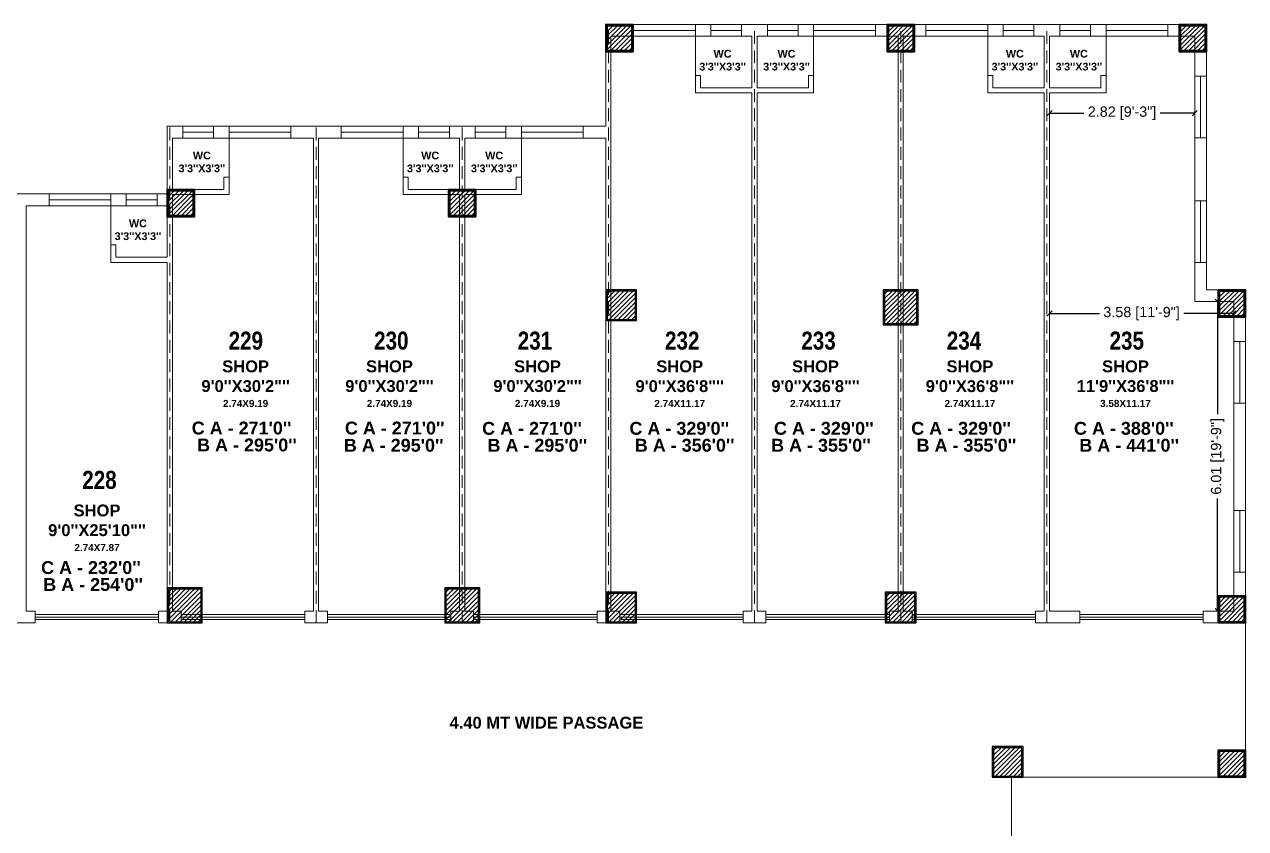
# Model space of a CAD drawing. Header units: metres. Extents: x 0 to 8495, y 0 to 3455.
# Drawn here: x 8299.6 to 8323.34, y 198.69 to 214.31 of the extents above; entities that cross this region are included whole.
import ezdxf

# ---------------------------------------------------------------- set-up
doc = ezdxf.new("R2010")
doc.units = ezdxf.units.M
doc.header["$MEASUREMENT"] = 0
doc.linetypes.add('DASH2', pattern=[0.375, 0.25, -0.125])
doc.layers.get('0').update_dxf_attribs({"lineweight": 18})
doc.layers.add('Columns', color=12, linetype='Continuous', lineweight=25)
doc.styles.add('Annotative', font='arial.ttf')
doc.styles.get("Standard").update_dxf_attribs({"font": 'ARIALN.TTF', "height": 0.2})
doc.dimstyles.get("Standard").update_dxf_attribs({"dimtxt": 0.2, "dimasz": 0.1, "dimexe": 0.08, "dimexo": 0.1125, "dimgap": 0.09, "dimtad": 0, "dimtoh": 1, "dimzin": 0, "dimdsep": 46, "dimtxsty": 'Annotative', "dimblk": 'OBLIQUE', "dimcen": 0.09, "dimse1": 1, "dimse2": 1, "dimclrt": 256, "dimadec": 0, "dimazin": 0, "dimtfac": 1, "dimtofl": 0, "dimtmove": 0, "dimatfit": 3, "dimldrblk": 'OBLIQUE', "dimfxl": 1, "dimtolj": 1, "dimtzin": 0, "dimarcsym": 0})

# ---------------------------------------------------------------- blocks, each defined once
blk = doc.blocks.new('_Oblique')
at = {"color": 0, "linetype": 'ByBlock', "lineweight": -2}
blk.add_line((-0.5, -0.5), (0.5, 0.5), dxfattribs=at)
blk = doc.blocks.new('*D64')
at = {"color": 0, "lineweight": -2, "transparency": 16777216}
for p, q in [((8319.524, 212.59), (8320.193, 212.59)), ((8322.348, 212.59), (8321.679, 212.59))]:
    blk.add_line(p, q, dxfattribs=at)
at = {"layer": 'Defpoints', "color": 0, "transparency": 16777216}
for p in [(8319.524, 214.085), (8322.348, 214.085), (8322.348, 212.59)]:
    blk.add_point(p, dxfattribs=at)
at = {"color": 0, "lineweight": -2, "transparency": 16777216, "xscale": 0.1, "yscale": 0.1, "zscale": 0.1, "rotation": 180}
blk.add_blockref('_Oblique', (8319.524, 212.59), dxfattribs=at)
at = {"color": 0, "lineweight": -2, "transparency": 16777216, "xscale": 0.1, "yscale": 0.1, "zscale": 0.1}
blk.add_blockref('_Oblique', (8322.348, 212.59), dxfattribs=at)
at = {"lineweight": 0, "transparency": 16777216, "insert": (8320.936, 212.59), "char_height": 0.2, "attachment_point": 5, "style": 'Annotative'}
blk.add_mtext('\\A1;2.82 [9\'-3"]', dxfattribs=at)
blk = doc.blocks.new('*D65')
at = {"color": 0, "lineweight": -2, "transparency": 16777216}
for p, q in [((8319.524, 208.697), (8320.496, 208.697)), ((8323.107, 208.697), (8322.135, 208.697))]:
    blk.add_line(p, q, dxfattribs=at)
at = {"layer": 'Defpoints', "color": 0, "transparency": 16777216}
for p in [(8319.524, 208.929), (8323.107, 208.929), (8319.524, 208.697)]:
    blk.add_point(p, dxfattribs=at)
at = {"color": 0, "lineweight": -2, "transparency": 16777216, "xscale": 0.1, "yscale": 0.1, "zscale": 0.1, "rotation": 180}
blk.add_blockref('_Oblique', (8319.524, 208.697), dxfattribs=at)
at = {"color": 0, "lineweight": -2, "transparency": 16777216, "xscale": 0.1, "yscale": 0.1, "zscale": 0.1}
blk.add_blockref('_Oblique', (8323.107, 208.697), dxfattribs=at)
at = {"lineweight": 0, "transparency": 16777216, "insert": (8321.315, 208.697), "char_height": 0.2, "attachment_point": 5, "style": 'Annotative'}
blk.add_mtext('\\A1;3.58 [11\'-9"]', dxfattribs=at)
blk = doc.blocks.new('*D66')
at = {"color": 0, "lineweight": -2, "transparency": 16777216}
for p, q in [((8322.793, 208.929), (8322.793, 206.742)), ((8322.793, 202.915), (8322.793, 205.102))]:
    blk.add_line(p, q, dxfattribs=at)
at = {"layer": 'Defpoints', "color": 0, "transparency": 16777216}
for p in [(8323.107, 208.929), (8322.793, 202.915), (8323.107, 202.915)]:
    blk.add_point(p, dxfattribs=at)
at = {"color": 0, "lineweight": -2, "transparency": 16777216, "xscale": 0.1, "yscale": 0.1, "zscale": 0.1}
for p, rotation in [((8322.793, 208.929), 90), ((8322.793, 202.915), 270)]:
    blk.add_blockref('_Oblique', p, dxfattribs=dict(at, rotation=rotation))
at = {"lineweight": 0, "transparency": 16777216, "insert": (8322.793, 205.922), "char_height": 0.2, "attachment_point": 5, "rotation": 90, "style": 'Annotative'}
blk.add_mtext('\\A1;6.01 [19\'-9"]', dxfattribs=at)

msp = doc.modelspace()

# ---------------------------------------------------------------- hatches: boundary and pattern name
at = {"layer": 'Columns', "lineweight": 20}
h = msp.add_hatch(dxfattribs=at)
h.set_pattern_fill('ANSI31', color=5, scale=0.5)
h.set_pattern_definition([(45, (1179.73346, -244.046405), (-0.0441941738, 0.0441941738), [])])
h.paths.add_polyline_path([(8310.925, 213.81), (8311.405, 213.81), (8311.405, 214.29), (8310.925, 214.29)])
h = msp.add_hatch(dxfattribs=at)
h.set_pattern_fill('ANSI31', color=5, scale=0.5)
h.set_pattern_definition([(45, (1185.200894, -244.046405), (-0.0441941738, 0.0441941738), [])])
h.paths.add_polyline_path([(8316.393, 213.81), (8316.873, 213.81), (8316.873, 214.29), (8316.393, 214.29)])
h = msp.add_hatch(dxfattribs=at)
h.set_pattern_fill('ANSI31', color=5, scale=0.5)
h.set_pattern_definition([(45, (1190.88107, -244.046405), (-0.0441941738, 0.0441941738), [])])
h.paths.add_polyline_path([(8322.073, 213.81), (8322.553, 213.81), (8322.553, 214.29), (8322.073, 214.29)])
h = msp.add_hatch(dxfattribs=at)
h.set_pattern_fill('ANSI31', color=5, scale=0.5)
h.set_pattern_definition([(45, (1171.209816, -247.253395), (-0.0441941738, 0.0441941738), [])])
h.paths.add_polyline_path([(8302.402, 210.603), (8302.882, 210.603), (8302.882, 211.083), (8302.402, 211.083)])
h = msp.add_hatch(dxfattribs=at)
h.set_pattern_fill('ANSI31', color=5, scale=0.5)
h.set_pattern_definition([(45, (1176.67725, -247.253395), (-0.0441941738, 0.0441941738), [])])
h.paths.add_polyline_path([(8307.869, 210.603), (8308.349, 210.603), (8308.349, 211.083), (8307.869, 211.083)])
at = {"layer": 'Columns'}
h = msp.add_hatch(dxfattribs=at)
h.set_pattern_fill('ANSI31', scale=0.5)
h.set_pattern_definition([(45, (1179.76846, -249.20235), (-0.0441941738, 0.0441941738), [])])
h.paths.add_polyline_path([(8310.925, 208.584), (8311.475, 208.584), (8311.475, 209.134), (8310.925, 209.134)])
h = msp.add_hatch(dxfattribs=at)
h.set_pattern_fill('ANSI31', color=6, scale=0.5)
h.set_pattern_definition([(45, (1185.275894, -249.35235), (-0.0441941738, 0.0441941738), [])])
h.paths.add_polyline_path([(8316.948, 208.504), (8316.948, 209.134), (8316.318, 209.134), (8316.318, 208.504)])
at = {"layer": 'Columns', "lineweight": 20}
h = msp.add_hatch(dxfattribs=at)
h.set_pattern_fill('ANSI31', color=5, scale=0.5)
h.set_pattern_definition([(45, (1191.64001, -249.20235), (-0.0441941738, 0.0441941738), [])])
h.paths.add_polyline_path([(8322.832, 208.654), (8323.312, 208.654), (8323.312, 209.134), (8322.832, 209.134)])
at = {"layer": 'Columns'}
h = msp.add_hatch(dxfattribs=at)
h.set_pattern_fill('ANSI31', color=6, scale=0.5)
h.set_pattern_definition([(45, (1171.359816, -255.14629), (-0.0441941738, 0.0441941738), [])])
h.paths.add_polyline_path([(8303.032, 202.71), (8303.032, 203.34), (8302.402, 203.34), (8302.402, 202.71)])
h = msp.add_hatch(dxfattribs=at)
h.set_pattern_fill('ANSI31', color=6, scale=0.5)
h.set_pattern_definition([(45, (1176.75225, -255.14629), (-0.0441941738, 0.0441941738), [])])
h.paths.add_polyline_path([(8308.424, 202.71), (8308.424, 203.34), (8307.794, 203.34), (8307.794, 202.71)])
h = msp.add_hatch(dxfattribs=at)
h.set_pattern_fill('ANSI31', scale=0.5)
h.set_pattern_definition([(45, (1179.76846, -255.07629), (-0.0441941738, 0.0441941738), [])])
h.paths.add_polyline_path([(8310.925, 202.71), (8311.475, 202.71), (8311.475, 203.26), (8310.925, 203.26)])
h = msp.add_hatch(dxfattribs=at)
h.set_pattern_fill('ANSI31', scale=0.5)
h.set_pattern_definition([(45, (1185.200894, -255.07629), (-0.0441941738, 0.0441941738), [])])
h.paths.add_polyline_path([(8316.358, 202.71), (8316.908, 202.71), (8316.908, 203.26), (8316.358, 203.26)])
at = {"layer": 'Columns', "lineweight": 20}
h = msp.add_hatch(dxfattribs=at)
h.set_pattern_fill('ANSI31', color=5, scale=0.5)
h.set_pattern_definition([(45, (1191.64001, -255.14629), (-0.0441941738, 0.0441941738), [])])
h.paths.add_polyline_path([(8322.832, 202.71), (8323.312, 202.71), (8323.312, 203.19), (8322.832, 203.19)])
at = {"layer": 'Columns'}
h = msp.add_hatch(dxfattribs=at)
h.set_pattern_fill('ANSI31', scale=0.5)
h.set_pattern_definition([(45, (1187.28211, -258.074664), (-0.0441941738, 0.0441941738), [])])
h.paths.add_polyline_path([(8318.439, 199.711), (8318.989, 199.711), (8318.989, 200.261), (8318.439, 200.261)])
at = {"layer": 'Columns', "lineweight": 20}
h = msp.add_hatch(dxfattribs=at)
h.set_pattern_fill('ANSI31', color=5, scale=0.5)
h.set_pattern_definition([(45, (1191.64001, -258.144664), (-0.0441941738, 0.0441941738), [])])
h.paths.add_polyline_path([(8322.832, 199.711), (8323.312, 199.711), (8323.312, 200.191), (8322.832, 200.191)])

# ---------------------------------------------------------------- linework, layer by layer
at = {"lineweight": 0}
for p, q in [((8319.654, 214.315), (8310.9, 214.315)), ((8310.9, 212.338), (8310.9, 214.315)), ((8313.241, 214.315), (8312.941, 214.315)), ((8312.941, 214.315), (8312.941, 214.085)), ((8312.941, 214.2), (8313.541, 214.2)), ((8313.541, 214.085), (8313.541, 214.315)), ((8316.583, 214.315), (8313.741, 214.315)), ((8314.041, 214.085), (8314.041, 214.315)), ((8314.641, 214.2), (8314.041, 214.2)), ((8314.341, 214.315), (8314.641, 214.315)), ((8314.641, 214.315), (8314.641, 214.085)), ((8319.654, 214.315), (8316.583, 214.315)), ((8318.924, 214.315), (8318.624, 214.315)), ((8318.624, 214.315), (8318.624, 214.085)), ((8318.624, 214.2), (8319.224, 214.2)), ((8319.224, 214.085), (8319.224, 214.315)), ((8319.654, 214.315), (8322.578, 214.315)), ((8319.724, 214.085), (8319.724, 214.315)), ((8320.324, 214.2), (8319.724, 214.2)), ((8320.024, 214.315), (8320.324, 214.315)), ((8320.324, 214.315), (8320.324, 214.085)), ((8322.578, 214.315), (8322.578, 209.159)), ((8313.741, 214.085), (8311, 214.085)), ((8311, 213.656), (8311, 214.085)), ((8312.641, 214.085), (8312.641, 212.985)), ((8312.741, 214.085), (8312.641, 214.085)), ((8312.641, 214.085), (8312.641, 213.325)), ((8312.741, 214.085), (8313.741, 214.085)), ((8313.741, 214.085), (8312.741, 214.085)), ((8312.941, 214.085), (8313.541, 214.085)), ((8313.741, 214.085), (8313.741, 213.085)), ((8313.741, 213.656), (8313.741, 214.085)), ((8313.741, 214.085), (8313.741, 213.085)), ((8313.741, 214.085), (8313.741, 213.085)), ((8313.741, 214.085), (8313.741, 213.085)), ((8313.741, 214.085), (8313.741, 213.085)), ((8313.741, 213.656), (8313.741, 214.085)), ((8313.841, 214.085), (8313.841, 213.085)), ((8316.583, 214.085), (8313.841, 214.085)), ((8313.841, 213.656), (8313.841, 214.085)), ((8313.841, 214.085), (8313.841, 213.085)), ((8313.841, 213.656), (8313.841, 214.085)), ((8313.841, 214.085), (8313.841, 213.085)), ((8313.841, 214.085), (8313.841, 213.085)), ((8313.841, 214.085), (8313.841, 213.085)), ((8314.841, 214.085), (8313.841, 214.085)), ((8313.841, 214.085), (8313.841, 213.085)), ((8313.841, 214.085), (8314.841, 214.085)), ((8314.641, 214.085), (8314.041, 214.085)), ((8314.841, 214.085), (8314.941, 214.085)), ((8314.941, 214.085), (8314.941, 212.985)), ((8314.941, 214.085), (8314.941, 213.325)), ((8315.583, 214.085), (8316.583, 214.085)), ((8316.583, 214.085), (8315.583, 214.085)), ((8316.583, 214.085), (8316.583, 213.085)), ((8316.583, 213.656), (8316.583, 214.085)), ((8316.583, 214.085), (8316.583, 213.085)), ((8316.583, 214.085), (8316.583, 213.085)), ((8316.583, 214.085), (8316.583, 213.085)), ((8316.583, 214.085), (8316.583, 213.085)), ((8316.583, 214.085), (8316.583, 213.085)), ((8316.583, 213.656), (8316.583, 214.085)), ((8316.583, 214.085), (8316.583, 213.085)), ((8316.583, 214.085), (8316.583, 213.085)), ((8316.583, 214.085), (8316.583, 213.085)), ((8316.583, 214.085), (8316.583, 213.085)), ((8319.424, 214.085), (8316.683, 214.085)), ((8316.683, 213.656), (8316.683, 214.085)), ((8316.683, 214.085), (8316.683, 202.915)), ((8316.683, 213.656), (8316.683, 214.085)), ((8318.324, 214.085), (8318.324, 212.985)), ((8318.424, 214.085), (8318.324, 214.085)), ((8318.324, 214.085), (8318.324, 213.325)), ((8318.424, 214.085), (8319.424, 214.085)), ((8319.424, 214.085), (8318.424, 214.085)), ((8318.624, 214.085), (8319.224, 214.085)), ((8319.424, 214.085), (8319.424, 213.085)), ((8319.424, 214.085), (8319.424, 213.085)), ((8319.424, 214.085), (8319.424, 213.085)), ((8319.424, 214.085), (8319.424, 213.085)), ((8319.424, 214.085), (8319.424, 213.085)), ((8319.424, 214.085), (8319.424, 213.085)), ((8319.524, 214.085), (8319.524, 213.085)), ((8319.524, 214.085), (8322.348, 214.085)), ((8319.524, 214.085), (8319.524, 213.085)), ((8319.524, 214.085), (8319.524, 213.085)), ((8319.524, 214.085), (8319.524, 213.085)), ((8319.524, 214.085), (8319.524, 213.085)), ((8319.524, 214.085), (8319.524, 213.085)), ((8320.524, 214.085), (8319.524, 214.085)), ((8319.524, 214.085), (8319.524, 213.085)), ((8319.524, 214.085), (8320.524, 214.085)), ((8320.324, 214.085), (8319.724, 214.085)), ((8320.524, 214.085), (8320.624, 214.085)), ((8320.624, 214.085), (8320.624, 212.985)), ((8320.624, 214.085), (8320.624, 213.325)), ((8321.924, 214.085), (8321.824, 214.085)), ((8322.348, 214.085), (8322.348, 208.929)), ((8311, 213.656), (8311, 202.915)), ((8316.583, 213.644), (8316.583, 213.085)), ((8316.583, 213.644), (8316.583, 213.085)), ((8312.641, 213.325), (8312.741, 213.325)), ((8312.741, 213.325), (8312.741, 213.085)), ((8314.841, 213.325), (8314.841, 213.085)), ((8314.941, 213.325), (8314.841, 213.325)), ((8318.324, 213.325), (8318.424, 213.325)), ((8318.424, 213.325), (8318.424, 213.085)), ((8320.524, 213.325), (8320.524, 213.085)), ((8320.624, 213.325), (8320.524, 213.325)), ((8312.641, 212.985), (8313.741, 212.985)), ((8312.741, 213.085), (8313.741, 213.085)), ((8313.741, 212.985), (8313.741, 202.915)), ((8314.841, 213.085), (8313.841, 213.085)), ((8313.841, 212.985), (8313.841, 202.915)), ((8314.941, 212.985), (8313.841, 212.985)), ((8316.583, 212.985), (8316.583, 202.915)), ((8316.583, 212.985), (8316.583, 202.915)), ((8318.324, 212.985), (8319.424, 212.985)), ((8318.424, 213.085), (8319.424, 213.085)), ((8319.424, 212.985), (8319.424, 202.915)), ((8320.524, 213.085), (8319.524, 213.085)), ((8319.524, 212.985), (8319.524, 202.915)), ((8320.624, 212.985), (8319.524, 212.985)), ((8308.159, 212.338), (8302.377, 212.338)), ((8302.377, 211.02), (8302.377, 212.338)), ((8302.677, 212.108), (8302.677, 212.338)), ((8303.277, 212.223), (8302.677, 212.223)), ((8302.977, 212.338), (8303.277, 212.338)), ((8303.277, 212.338), (8303.277, 212.108)), ((8308.059, 212.338), (8305.218, 212.338)), ((8307.559, 212.338), (8307.259, 212.338)), ((8307.259, 212.338), (8307.259, 212.108)), ((8307.259, 212.223), (8307.859, 212.223)), ((8307.859, 212.108), (8307.859, 212.338)), ((8310.9, 212.338), (8308.059, 212.338)), ((8308.359, 212.108), (8308.359, 212.338)), ((8308.959, 212.223), (8308.359, 212.223)), ((8308.659, 212.338), (8308.959, 212.338)), ((8308.959, 212.338), (8308.959, 212.108)), ((8310.9, 212.338), (8309.8, 212.338)), ((8305.218, 212.108), (8302.477, 212.108)), ((8302.477, 211.108), (8302.477, 212.108)), ((8302.477, 212.108), (8302.477, 211.108)), ((8302.477, 211.679), (8302.477, 212.108)), ((8302.477, 212.108), (8302.477, 211.108)), ((8302.477, 211.679), (8302.477, 212.108)), ((8302.477, 212.108), (8302.477, 211.108)), ((8302.477, 212.108), (8302.477, 211.108)), ((8302.477, 212.108), (8302.477, 211.108)), ((8303.477, 212.108), (8302.477, 212.108)), ((8302.477, 212.108), (8302.477, 211.108)), ((8302.477, 212.108), (8303.477, 212.108)), ((8303.277, 212.108), (8302.677, 212.108)), ((8303.477, 212.108), (8303.577, 212.108)), ((8303.577, 212.108), (8303.577, 211.008)), ((8303.577, 212.108), (8303.577, 211.348)), ((8305.218, 212.108), (8305.218, 202.915)), ((8305.318, 212.108), (8305.318, 202.915)), ((8308.059, 212.108), (8305.318, 212.108)), ((8305.318, 211.679), (8305.318, 212.108)), ((8306.959, 212.108), (8306.959, 211.008)), ((8307.059, 212.108), (8306.959, 212.108)), ((8306.959, 212.108), (8306.959, 211.348)), ((8307.059, 212.108), (8308.059, 212.108)), ((8308.059, 212.108), (8307.059, 212.108)), ((8307.259, 212.108), (8307.859, 212.108)), ((8308.059, 212.108), (8308.059, 211.108)), ((8308.059, 211.679), (8308.059, 212.108)), ((8308.059, 212.108), (8308.059, 211.108)), ((8308.059, 212.108), (8308.059, 211.108)), ((8308.059, 212.108), (8308.059, 211.108)), ((8308.059, 212.108), (8308.059, 211.108)), ((8308.059, 211.679), (8308.059, 212.108)), ((8308.159, 212.108), (8308.159, 211.108)), ((8310.9, 212.108), (8308.159, 212.108)), ((8308.159, 211.679), (8308.159, 212.108)), ((8308.159, 212.108), (8308.159, 211.108)), ((8308.159, 211.679), (8308.159, 212.108)), ((8308.159, 212.108), (8308.159, 211.108)), ((8308.159, 212.108), (8308.159, 211.108)), ((8308.159, 212.108), (8308.159, 211.108)), ((8309.159, 212.108), (8308.159, 212.108)), ((8308.159, 212.108), (8308.159, 211.108)), ((8308.159, 212.108), (8309.159, 212.108)), ((8308.959, 212.108), (8308.359, 212.108)), ((8309.159, 212.108), (8309.259, 212.108)), ((8309.259, 212.108), (8309.259, 211.008)), ((8309.259, 212.108), (8309.259, 211.348)), ((8309.9, 212.108), (8310.9, 212.108)), ((8310.9, 212.108), (8309.9, 212.108)), ((8310.9, 212.108), (8310.9, 211.108)), ((8310.9, 212.108), (8310.9, 211.108)), ((8310.9, 212.108), (8310.9, 211.108)), ((8310.9, 212.108), (8310.9, 211.108)), ((8310.9, 212.108), (8310.9, 211.108)), ((8310.9, 212.108), (8310.9, 211.108)), ((8302.477, 211.679), (8302.477, 211.108)), ((8308.059, 211.667), (8308.059, 211.108)), ((8303.477, 211.348), (8303.477, 211.108)), ((8303.577, 211.348), (8303.477, 211.348)), ((8306.959, 211.348), (8307.059, 211.348)), ((8307.059, 211.348), (8307.059, 211.108)), ((8309.159, 211.348), (8309.159, 211.108)), ((8309.259, 211.348), (8309.159, 211.348)), ((8303.477, 211.108), (8302.477, 211.108)), ((8307.059, 211.108), (8308.059, 211.108)), ((8309.159, 211.108), (8308.159, 211.108)), ((8302.377, 211.02), (8296.694, 211.02)), ((8302.377, 211.02), (8299.535, 211.02)), ((8301.877, 211.02), (8301.577, 211.02)), ((8301.577, 211.02), (8301.577, 210.79)), ((8301.577, 210.905), (8302.177, 210.905)), ((8302.177, 210.79), (8302.177, 211.02)), ((8302.477, 211.008), (8302.477, 204.003)), ((8303.577, 211.008), (8302.477, 211.008)), ((8306.959, 211.008), (8308.059, 211.008)), ((8308.059, 211.008), (8308.059, 202.915)), ((8308.159, 211.008), (8308.159, 202.915)), ((8309.259, 211.008), (8308.159, 211.008)), ((8310.9, 211.008), (8310.9, 202.915)), ((8299.635, 210.79), (8299.635, 202.915)), ((8302.377, 210.79), (8299.635, 210.79)), ((8301.277, 210.79), (8301.277, 209.69)), ((8301.377, 210.79), (8301.277, 210.79)), ((8301.277, 210.79), (8301.277, 210.03)), ((8301.377, 210.79), (8302.377, 210.79)), ((8302.377, 210.79), (8301.377, 210.79)), ((8301.577, 210.79), (8302.177, 210.79)), ((8302.377, 210.79), (8302.377, 209.79)), ((8302.377, 209.79), (8302.377, 210.79)), ((8302.377, 210.79), (8302.377, 209.79)), ((8302.377, 210.361), (8302.377, 210.79)), ((8302.377, 210.79), (8302.377, 209.79)), ((8302.377, 210.79), (8302.377, 209.79)), ((8302.377, 210.79), (8302.377, 209.79)), ((8302.377, 210.79), (8302.377, 209.79)), ((8302.377, 210.361), (8302.377, 210.79)), ((8302.377, 210.349), (8302.377, 209.79)), ((8301.277, 210.03), (8301.377, 210.03)), ((8301.377, 210.03), (8301.377, 209.79)), ((8301.277, 209.69), (8302.377, 209.69)), ((8301.377, 209.79), (8302.377, 209.79)), ((8302.377, 209.69), (8302.377, 202.915)), ((8322.578, 209.159), (8323.337, 209.159)), ((8323.337, 209.159), (8323.337, 202.461)), ((8322.348, 208.929), (8323.107, 208.929)), ((8323.107, 208.929), (8323.107, 202.915)), ((8302.477, 204.003), (8302.477, 202.915)), ((8299.806, 202.915), (8299.635, 202.915)), ((8299.806, 202.915), (8299.806, 202.685)), ((8302.377, 202.915), (8302.206, 202.915)), ((8302.206, 202.915), (8302.206, 202.685)), ((8302.647, 202.915), (8302.477, 202.915)), ((8302.647, 202.915), (8302.647, 202.685)), ((8305.218, 202.915), (8305.047, 202.915)), ((8305.047, 202.915), (8305.047, 202.685)), ((8305.488, 202.915), (8305.318, 202.915)), ((8305.488, 202.915), (8305.488, 202.685)), ((8308.059, 202.915), (8307.888, 202.915)), ((8307.888, 202.915), (8307.888, 202.685)), ((8308.33, 202.915), (8308.159, 202.915)), ((8308.33, 202.915), (8308.33, 202.685)), ((8310.9, 202.915), (8310.73, 202.915)), ((8310.73, 202.915), (8310.73, 202.685)), ((8311.171, 202.915), (8311, 202.915)), ((8311.171, 202.915), (8311.171, 202.685)), ((8313.741, 202.915), (8313.571, 202.915)), ((8313.571, 202.915), (8313.571, 202.685)), ((8314.012, 202.915), (8313.841, 202.915)), ((8314.012, 202.915), (8314.012, 202.685)), ((8316.583, 202.915), (8316.412, 202.915)), ((8316.412, 202.915), (8316.412, 202.685)), ((8316.583, 202.915), (8316.412, 202.915)), ((8316.412, 202.915), (8316.412, 202.685)), ((8316.853, 202.915), (8316.683, 202.915)), ((8316.853, 202.915), (8316.683, 202.915)), ((8316.853, 202.915), (8316.853, 202.685)), ((8316.853, 202.915), (8316.853, 202.685)), ((8319.424, 202.915), (8319.253, 202.915)), ((8319.253, 202.915), (8319.253, 202.685)), ((8320.115, 202.915), (8319.524, 202.915)), ((8320.115, 202.915), (8320.115, 202.685)), ((8322.515, 202.915), (8322.515, 202.685)), ((8322.515, 202.915), (8323.107, 202.915)), ((8299.806, 202.685), (8299.365, 202.685)), ((8302.607, 202.685), (8302.206, 202.685)), ((8302.647, 202.685), (8302.607, 202.685)), ((8305.488, 202.685), (8305.047, 202.685)), ((8308.159, 202.685), (8307.888, 202.685)), ((8308.33, 202.685), (8308.159, 202.685)), ((8311.171, 202.685), (8310.73, 202.685)), ((8313.841, 202.685), (8313.571, 202.685)), ((8314.012, 202.685), (8313.841, 202.685)), ((8316.683, 202.685), (8316.412, 202.685)), ((8316.683, 202.685), (8316.412, 202.685)), ((8316.853, 202.685), (8316.683, 202.685)), ((8316.853, 202.685), (8316.683, 202.685)), ((8319.654, 202.685), (8319.253, 202.685)), ((8319.524, 202.685), (8320.115, 202.685)), ((8320.115, 202.685), (8319.654, 202.685)), ((8322.578, 202.685), (8322.515, 202.685)), ((8322.515, 202.685), (8323.107, 202.685)), ((8323.107, 202.685), (8322.515, 202.685)), ((8323.337, 202.685), (8322.578, 202.685))]:
    msp.add_line(p, q, dxfattribs=at)
at = {"color": 1, "linetype": 'DASH2', "lineweight": 0}
for p, q in [((8310.95, 202.685), (8310.95, 214.315)), ((8313.791, 202.685), (8313.791, 214.315)), ((8316.633, 202.685), (8316.633, 214.315)), ((8319.474, 202.685), (8319.474, 214.315)), ((8302.427, 202.685), (8302.427, 212.338)), ((8305.268, 202.685), (8305.268, 212.338)), ((8308.109, 202.685), (8308.109, 212.338))]:
    msp.add_line(p, q, dxfattribs=at)
at = {"color": 134, "lineweight": 0}
for p, q in [((8312.641, 214.085), (8312.641, 213.325)), ((8314.941, 214.085), (8314.941, 213.325)), ((8318.324, 214.085), (8318.324, 213.325)), ((8320.624, 214.085), (8320.624, 213.325)), ((8303.577, 212.108), (8303.577, 211.348)), ((8306.959, 212.108), (8306.959, 211.348)), ((8309.259, 212.108), (8309.259, 211.348)), ((8301.277, 210.79), (8301.277, 210.03)), ((8299.806, 202.8), (8302.206, 202.8)), ((8302.647, 202.8), (8305.047, 202.8)), ((8305.488, 202.8), (8307.888, 202.8)), ((8308.33, 202.8), (8310.73, 202.8)), ((8311.171, 202.8), (8313.571, 202.8)), ((8314.012, 202.8), (8316.412, 202.8)), ((8316.853, 202.8), (8319.253, 202.8)), ((8320.115, 202.8), (8322.515, 202.8))]:
    msp.add_line(p, q, dxfattribs=at)
at = {"color": 193, "lineweight": 0}
for p, q in [((8299.806, 202.85), (8302.206, 202.85)), ((8299.806, 202.75), (8302.206, 202.75)), ((8302.647, 202.85), (8305.047, 202.85)), ((8302.647, 202.75), (8305.047, 202.75)), ((8305.488, 202.85), (8307.888, 202.85)), ((8305.488, 202.75), (8307.888, 202.75)), ((8308.33, 202.85), (8310.73, 202.85)), ((8308.33, 202.75), (8310.73, 202.75)), ((8311.171, 202.85), (8313.571, 202.85)), ((8311.171, 202.75), (8313.571, 202.75)), ((8314.012, 202.85), (8316.412, 202.85)), ((8314.012, 202.75), (8316.412, 202.75)), ((8316.853, 202.85), (8319.253, 202.85)), ((8316.853, 202.75), (8319.253, 202.75)), ((8320.115, 202.85), (8322.515, 202.85)), ((8320.115, 202.75), (8322.515, 202.75))]:
    msp.add_line(p, q, dxfattribs=at)
at = {"color": 251, "lineweight": 0}
for p, q in [((8323.337, 202.685), (8323.337, 199.686)), ((8318.784, 199.686), (8318.784, 179.102)), ((8318.784, 199.686), (8323.337, 199.686))]:
    msp.add_line(p, q, dxfattribs=at)
at = {"color": 1, "lineweight": 0}
for points in [[(8312.641, 214.315), (8311.441, 214.315), (8311.441, 214.085), (8312.641, 214.085)], [(8311.441, 214.2), (8312.641, 214.2), (8312.641, 214.2), (8311.441, 214.2)], [(8316.141, 214.315), (8314.941, 214.315), (8314.941, 214.085), (8316.141, 214.085)], [(8314.941, 214.2), (8316.141, 214.2), (8316.141, 214.2), (8314.941, 214.2)], [(8318.324, 214.315), (8317.124, 214.315), (8317.124, 214.085), (8318.324, 214.085)], [(8317.124, 214.2), (8318.324, 214.2), (8318.324, 214.2), (8317.124, 214.2)], [(8321.824, 214.315), (8320.624, 214.315), (8320.624, 214.085), (8321.824, 214.085)], [(8320.624, 214.2), (8321.824, 214.2), (8321.824, 214.2), (8320.624, 214.2)], [(8322.348, 213.311), (8322.578, 213.311), (8322.578, 212.111), (8322.348, 212.111)], [(8322.463, 212.111), (8322.463, 212.111), (8322.463, 213.311), (8322.463, 213.311)], [(8304.777, 212.338), (8303.577, 212.338), (8303.577, 212.108), (8304.777, 212.108)], [(8303.577, 212.223), (8304.777, 212.223), (8304.777, 212.223), (8303.577, 212.223)], [(8306.959, 212.338), (8305.759, 212.338), (8305.759, 212.108), (8306.959, 212.108)], [(8305.759, 212.223), (8306.959, 212.223), (8306.959, 212.223), (8305.759, 212.223)], [(8310.459, 212.338), (8309.259, 212.338), (8309.259, 212.108), (8310.459, 212.108)], [(8309.259, 212.223), (8310.459, 212.223), (8310.459, 212.223), (8309.259, 212.223)], [(8301.277, 211.02), (8300.077, 211.02), (8300.077, 210.79), (8301.277, 210.79)], [(8300.077, 210.905), (8301.277, 210.905), (8301.277, 210.905), (8300.077, 210.905)], [(8322.348, 210.887), (8322.578, 210.887), (8322.578, 209.687), (8322.348, 209.687)], [(8322.463, 209.687), (8322.463, 209.687), (8322.463, 210.887), (8322.463, 210.887)], [(8323.107, 208.155), (8323.337, 208.155), (8323.337, 206.955), (8323.107, 206.955)], [(8323.222, 206.955), (8323.222, 206.955), (8323.222, 208.155), (8323.222, 208.155)], [(8323.107, 204.873), (8323.337, 204.873), (8323.337, 203.673), (8323.107, 203.673)], [(8323.222, 203.673), (8323.222, 203.673), (8323.222, 204.873), (8323.222, 204.873)]]:
    msp.add_lwpolyline(points, close=True, dxfattribs=at)
at = {"lineweight": 0}
for points in [[(8313.741, 213.085), (8313.741, 214.085)], [(8313.841, 213.085), (8313.841, 214.085)], [(8316.583, 212.884), (8316.583, 214.085)], [(8316.583, 212.884), (8316.583, 214.085)], [(8319.424, 213.085), (8319.424, 214.085)], [(8319.524, 213.085), (8319.524, 214.085)], [(8302.477, 211.108), (8302.477, 212.108)], [(8308.059, 211.108), (8308.059, 212.108)], [(8308.159, 211.108), (8308.159, 212.108)], [(8310.9, 211.008), (8310.9, 212.108)], [(8302.377, 209.79), (8302.377, 210.79)]]:
    msp.add_lwpolyline(points, dxfattribs=at)
at = {"layer": 'Columns', "color": 5, "lineweight": 30}
for points in [[(8310.9, 213.785), (8311.43, 213.785), (8311.43, 214.315), (8310.9, 214.315)], [(8310.925, 213.81), (8311.405, 213.81), (8311.405, 214.29), (8310.925, 214.29)], [(8316.368, 213.785), (8316.898, 213.785), (8316.898, 214.315), (8316.368, 214.315)], [(8316.393, 213.81), (8316.873, 213.81), (8316.873, 214.29), (8316.393, 214.29)], [(8322.048, 213.785), (8322.578, 213.785), (8322.578, 214.315), (8322.048, 214.315)], [(8322.073, 213.81), (8322.553, 213.81), (8322.553, 214.29), (8322.073, 214.29)], [(8302.377, 210.578), (8302.907, 210.578), (8302.907, 211.108), (8302.377, 211.108)], [(8302.402, 210.603), (8302.882, 210.603), (8302.882, 211.083), (8302.402, 211.083)], [(8307.844, 210.578), (8308.374, 210.578), (8308.374, 211.108), (8307.844, 211.108)], [(8307.869, 210.603), (8308.349, 210.603), (8308.349, 211.083), (8307.869, 211.083)], [(8322.807, 208.629), (8323.337, 208.629), (8323.337, 209.159), (8322.807, 209.159)], [(8322.832, 208.654), (8323.312, 208.654), (8323.312, 209.134), (8322.832, 209.134)], [(8322.807, 202.685), (8323.337, 202.685), (8323.337, 203.215), (8322.807, 203.215)], [(8322.832, 202.71), (8323.312, 202.71), (8323.312, 203.19), (8322.832, 203.19)], [(8322.807, 199.686), (8323.337, 199.686), (8323.337, 200.216), (8322.807, 200.216)], [(8322.832, 199.711), (8323.312, 199.711), (8323.312, 200.191), (8322.832, 200.191)]]:
    msp.add_lwpolyline(points, close=True, dxfattribs=at)
at = {"layer": 'Columns', "color": 7}
for points in [[(8310.9, 208.559), (8311.5, 208.559), (8311.5, 209.159), (8310.9, 209.159)], [(8310.925, 208.584), (8311.475, 208.584), (8311.475, 209.134), (8310.925, 209.134)], [(8310.9, 202.685), (8311.5, 202.685), (8311.5, 203.285), (8310.9, 203.285)], [(8310.925, 202.71), (8311.475, 202.71), (8311.475, 203.26), (8310.925, 203.26)], [(8316.333, 202.685), (8316.933, 202.685), (8316.933, 203.285), (8316.333, 203.285)], [(8316.358, 202.71), (8316.908, 202.71), (8316.908, 203.26), (8316.358, 203.26)], [(8318.414, 199.686), (8319.014, 199.686), (8319.014, 200.286), (8318.414, 200.286)], [(8318.439, 199.711), (8318.989, 199.711), (8318.989, 200.261), (8318.439, 200.261)]]:
    msp.add_lwpolyline(points, close=True, dxfattribs=at)
at = {"layer": 'Columns', "color": 6}
for points in [[(8316.293, 208.479), (8316.973, 208.479), (8316.973, 209.159), (8316.293, 209.159)], [(8316.318, 208.504), (8316.948, 208.504), (8316.948, 209.134), (8316.318, 209.134)], [(8302.377, 202.685), (8303.057, 202.685), (8303.057, 203.365), (8302.377, 203.365)], [(8302.402, 202.71), (8303.032, 202.71), (8303.032, 203.34), (8302.402, 203.34)], [(8307.769, 202.685), (8308.449, 202.685), (8308.449, 203.365), (8307.769, 203.365)], [(8307.794, 202.71), (8308.424, 202.71), (8308.424, 203.34), (8307.794, 203.34)]]:
    msp.add_lwpolyline(points, close=True, dxfattribs=at)

# ---------------------------------------------------------------- texts
at = {"color": 245, "linetype": 'ByBlock', "lineweight": -2, "char_height": 0.15, "width": 2.26927, "attachment_point": 5}
for insert in [(8313.17, 213.619), (8314.413, 213.619), (8318.852, 213.619), (8320.096, 213.619), (8303.048, 211.642), (8307.487, 211.642), (8308.731, 211.642), (8301.805, 210.324)]:
    msp.add_mtext("{\\fArial|b1|i0|c0|p34;WC\\P3'3''X3'3''}", dxfattribs=dict(at, insert=insert))
at = {"color": 57, "linetype": 'ByBlock', "lineweight": -2, "true_color": 0x80812c, "char_height": 0.35, "width": 5.87922, "attachment_point": 5}
for s, insert in [('{\\fArial Narrow|b1|i0|c0|p34;229}', (8303.903, 208.169)), ('{\\fArial Narrow|b1|i0|c0|p34;230}', (8306.731, 208.169)), ('{\\fArial Narrow|b1|i0|c0|p34;231}', (8309.523, 208.169)), ('{\\fArial Narrow|b1|i0|c0|p34;232}', (8312.386, 208.169)), ('{\\fArial Narrow|b1|i0|c0|p34;233}', (8315.035, 208.169)), ('{\\fArial Narrow|b1|i0|c0|p34;234}', (8317.863, 208.169)), ('{\\fArial Narrow|b1|i0|c0|p34;235}', (8321.027, 208.169)), ('{\\fArial Narrow|b1|i0|c0|p34;228}', (8301.058, 205.463))]:
    msp.add_mtext(s, dxfattribs=dict(at, insert=insert))
at = {"color": 167, "linetype": 'ByBlock', "lineweight": -2, "char_height": 0.23, "width": 5.87922, "attachment_point": 5}
for s, insert in [('{\\fArial|b1|i0|c0|p34;SHOP\\P9\'0\'\'X30\'2"\'\'\\P\\H0.6x;2.74X9.19}', (8303.899, 207.333)), ('{\\fArial|b1|i0|c0|p34;SHOP\\P9\'0\'\'X30\'2"\'\'\\P\\H0.6x;2.74X9.19}', (8306.695, 207.333)), ('{\\fArial|b1|i0|c0|p34;SHOP\\P9\'0\'\'X30\'2"\'\'\\P\\H0.6x;2.74X9.19}', (8309.573, 207.333)), ('{\\fArial|b1|i0|c0|p34;SHOP\\P9\'0\'\'X36\'8"\'\'\\P\\H0.6x;2.74X11.17}', (8312.337, 207.333)), ('{\\fArial|b1|i0|c0|p34;SHOP\\P9\'0\'\'X36\'8"\'\'\\P\\H0.6x;2.74X11.17}', (8314.977, 207.333)), ('{\\fArial|b1|i0|c0|p34;SHOP\\P9\'0\'\'X36\'8"\'\'\\P\\H0.6x;2.74X11.17}', (8317.978, 207.333)), ('{\\fArial|b1|i0|c0|p34;SHOP\\P11\'9\'\'X36\'8"\'\'\\P\\H0.6x;3.58X11.17}', (8321.002, 207.333)), ('{\\fArial|b1|i0|c0|p34;SHOP\\P9\'0\'\'X25\'10"\'\'\\P\\H0.6x;2.74X7.87}', (8301.01, 204.533))]:
    msp.add_mtext(s, dxfattribs=dict(at, insert=insert))
at = {"color": 1, "linetype": 'ByBlock', "lineweight": -2, "true_color": 0xff1a1a, "char_height": 0.25, "width": 6.93704, "attachment_point": 8}
for s, insert in [("{\\fArial|b1|i0|c0|p34;C A - 271'0''}", (8303.82, 206.344)), ("{\\fArial|b1|i0|c0|p34;C A - 271'0''}", (8306.797, 206.344)), ("{\\fArial|b1|i0|c0|p34;C A - 271'0''}", (8309.465, 206.338)), ("{\\fArial|b1|i0|c0|p34;C A - 329'0''}", (8312.329, 206.338)), ("{\\fArial|b1|i0|c0|p34;C A - 329'0''}", (8315.138, 206.338)), ("{\\fArial|b1|i0|c0|p34;C A - 329'0''}", (8317.806, 206.338)), ("{\\fArial|b1|i0|c0|p34;C A - 388'0''}", (8320.97, 206.338)), ("{\\fArial|b1|i0|c0|p34;B A - 295'0''}", (8303.924, 206.015)), ("{\\fArial|b1|i0|c0|p34;B A - 295'0''}", (8306.777, 206.009)), ("{\\fArial|b1|i0|c0|p34;B A - 295'0''}", (8309.569, 206.009)), ("{\\fArial|b1|i0|c0|p34;B A - 356'0''}", (8312.433, 206.009)), ("{\\fArial|b1|i0|c0|p34;B A - 355'0''}", (8315.082, 206.009)), ("{\\fArial|b1|i0|c0|p34;B A - 355'0''}", (8317.91, 206.009)), ("{\\fArial|b1|i0|c0|p34;B A - 441'0''}", (8321.074, 206.009)), ("{\\fArial|b1|i0|c0|p34;C A - 232'0''}", (8300.892, 203.632)), ("{\\fArial|b1|i0|c0|p34;B A - 254'0''}", (8300.934, 203.303))]:
    msp.add_mtext(s, dxfattribs=dict(at, insert=insert))
at = {"color": 251, "linetype": 'ByBlock', "lineweight": -2, "insert": (8309.746, 200.746), "char_height": 0.23, "width": 3.84541, "attachment_point": 5}
msp.add_mtext('{\\fArial|b1|i0|c0|p34;4.40 MT WIDE PASSAGE}', dxfattribs=at)

# ---------------------------------------------------------------- dimensions: what is measured, and where the dimension line sits
at = {"lineweight": 0}
for base, p1, p2, picture, middle in [((8322.348, 212.59), (8319.524, 214.085), (8322.348, 214.085), '*D64', (8320.936, 212.59)), ((8319.524, 208.697), (8323.107, 208.929), (8319.524, 208.929), '*D65', (8321.315, 208.697))]:
    dim = msp.add_linear_dim(base=base, p1=p1, p2=p2, dimstyle='Standard', override={"dimfxl": 1.25}, dxfattribs=at)
    dim.commit()
    dim.dimension.update_dxf_attribs({"geometry": picture, "text_midpoint": middle})
dim = msp.add_linear_dim(base=(8322.793, 202.915), p1=(8323.107, 208.929), p2=(8323.107, 202.915), angle=90, dimstyle='Standard', override={"dimfxl": 1.25}, dxfattribs=at)
dim.commit()
dim.dimension.update_dxf_attribs({"geometry": '*D66', "text_midpoint": (8322.793, 205.922)})

doc.saveas('drawing.dxf')
